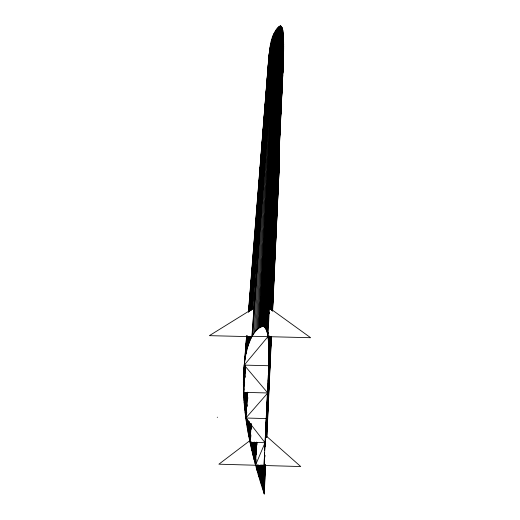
<?xml version="1.0" encoding="UTF-8"?>
<svg xmlns="http://www.w3.org/2000/svg" width="520" height="520" viewBox="0 0 520 520"><rect width="100%" height="100%" fill="white"/><g stroke="black" fill="none" stroke-linecap="round" stroke-linejoin="round"><path stroke-width="0.78" d="M264.368 492.908L263.822 476.729L264.543 452.524M268.125 385.645C268.684 372.794 269.256 359.918 268.801 347.048C267.943 340.385 268.99 332.092 264.212 326.736C260.761 325.598 257.673 329.095 255.535 331.305C248.17 340.568 245.843 352.644 244.348 364.098C240.188 408.259 250.633 452.283 264.251 494L264.329 492.434M272.617 310.98L279.312 164.613L279.364 143.585M282.854 72.969C283.348 61.23 283.966 49.471 283.491 37.72C282.672 34.164 283.992 28.216 280.469 26C268.495 34.294 269.887 53.378 268.144 66.404M267.963 72.748L268.06 68.516L267.742 72.559M279.513 139.087L279.753 133.237M263.998 487.116L265.012 465.244M266.325 436.891L270.978 336.44M272.181 310.518L279.168 159.835M264.089 489.125L265.213 464.802M266.481 437.242L271.122 336.726M272.317 310.784L279.201 161.636M263.998 492.928L264.673 478.316M264.933 472.635L265.194 466.954M266.578 436.93L266.728 433.68M267.026 427.187L267.248 422.318M267.547 415.831L267.813 410.15M268.073 404.469L268.333 398.788M268.593 393.107L268.86 387.426M269.081 382.558L269.38 376.064M269.607 371.196L269.906 364.702M270.127 359.834L270.387 354.153M270.615 349.284L270.913 342.791M271.135 337.922L271.213 336.297M272.409 310.329L279.312 164.613M264.212 491.075L265.408 465.114M266.708 436.728L271.291 336.96M272.48 311.006L279.26 163.384M264.251 494L265.584 464.848M266.844 437.313L271.447 336.635M268.944 352.638L269.724 336.434M271.011 309.706L283.667 46.443M268.97 355.433L269.861 336.817M271.18 309.296L283.654 48.652M268.964 358.228L270.01 336.336M271.284 309.569L283.627 50.876M264.03 465.491L266.318 415.35M266.519 413.615L266.864 404.482M267.02 403.084L267.351 393.627M267.56 391.742L267.703 386.328M268.053 381.212L268.268 375.297M268.593 369.876L268.808 363.935M268.938 361.023L270.094 336.713M271.369 309.972L283.582 53.099M262.945 489.216L264.108 464.88M264.459 457.581L264.635 454.876M265.025 446.765L265.207 444.1M265.519 436.209L267.839 386.224M268.041 384.209L268.444 375.317M268.58 372.866L270.303 336.349M271.525 309.803L283.53 55.322M263.842 474.598L264.297 464.874M264.641 457.574L264.758 455.143M265.181 446.225L265.258 444.6M265.675 435.682L270.355 336.466M271.642 309.946L283.394 59.761M263.822 478.835L264.472 465.069M264.739 457.256L264.927 455.351M265.239 446.706L265.46 444.009M265.733 436.156L270.439 336.362M271.739 310.369L283.049 68.588M263.835 480.928L264.563 465.53M265.928 436.351L270.601 336.661M271.856 309.913L279.149 154.297M263.517 491.14L264.706 465.166M266.032 436.781L270.692 337.019M271.94 310.258L279.142 156.156M263.926 485.075L264.869 464.782M266.188 436.378L270.836 336.55M272.044 310.583L279.149 158.002M268.469 341.556L268.749 335.881M270.114 308.334L283.491 37.72M261.664 485.166L262.659 464.932M268.658 344.272L269.055 336.18M270.368 309.459L283.582 39.852M268.801 347.048L269.315 336.499M270.654 308.919L283.634 42.029M268.892 349.843L269.555 336.057M270.849 309.309L283.66 44.233M262.32 487.207L263.374 465.341M280.026 127.302L280.325 121.303M282.75 75.153L282.1 88.088M264.654 450.236L267.995 388.317M267.501 334.165L282.997 31.954M260.293 480.987L261.118 464.776M283.205 33.709L267.923 336.661L244.238 365.105L267.767 392.971L245.869 418.022L265.038 442.715L255.476 465.244L256.802 442.215M260.981 483.087L261.872 465.244M268.216 338.923L268.339 336.492M268.457 334.061L268.541 332.436M269.471 313.788L269.555 312.163M269.718 308.919L283.368 35.666M258.934 476.775L259.532 465.419M266.682 330.889L282.548 29.419M267.092 332.319L282.776 30.53M259.61 478.881L260.325 465.114M280.534 117.26L280.858 111.13M282.061 88.797L281.567 97.974M257.608 472.537L258.005 465.25M265.551 328.263L281.911 27.398M265.902 328.926L282.113 27.905M258.264 474.663L258.784 464.932M266.286 329.784L282.328 28.568M281.079 107.01L281.444 100.263M256.334 468.273L256.516 465.029M264.212 326.736L281.144 26.228M264.57 326.989L281.353 26.422M256.964 470.412L257.276 464.744M264.901 327.32L281.541 26.676M265.226 327.736L281.73 26.995M255.125 463.97L256.386 442.117M263.042 326.423L280.469 26M263.432 326.456L280.696 26.02M255.859 463.697L256.087 459.647M256.367 454.786L256.601 450.736M256.919 445.068L257.062 442.637M263.829 326.553L280.923 26.091M261.749 326.644L279.708 26.182M253.975 459.609L254.989 442.598M262.21 326.521L279.981 26.085M254.54 461.799L255.684 442.338M262.646 326.45L280.235 26.02M252.876 455.182L253.669 442.215M260.702 327.061L279.091 26.52M253.416 457.405L254.345 442.026M261.248 326.82L279.409 26.325M259.376 327.808L278.304 27.105M251.823 450.691L252.33 442.598M260.078 327.379L278.72 26.773M252.343 452.946L253 442.416M250.822 446.147L251.082 442.104M258.577 328.367L277.829 27.553M251.316 448.428L251.726 441.942M249.399 439.231L250.425 423.859M256.666 330.064L276.686 28.88M249.86 441.551L251.036 423.735M251.238 423.657L250.016 442.293L265.038 442.715M257.673 329.108L277.29 28.132M250.335 443.859L250.439 442.234M250.757 437.372L250.913 434.941M251.284 429.267L251.44 426.829M248.514 434.551L249.392 421.603M255.535 331.305L276.01 29.861M248.95 436.897L249.88 423.124M254.312 332.859L275.275 31.083M247.676 429.819L248.294 420.914M248.086 432.192L248.814 421.655M246.525 422.63L246.811 418.587M253.078 334.685L274.528 32.513M246.896 425.041L247.292 419.374M247.28 427.44L247.786 420.16M245.837 417.775L247.656 392.697M247.748 392.132L245.869 418.022L266.377 418.581M273.806 34.099L251.901 336.7L209.378 335.654L253.975 307.983M273.956 33.761L252.148 336.271L310.622 337.714L269.373 307.918M246.175 420.212L246.292 418.594M246.636 413.731L246.753 412.113M247.162 406.438L247.28 404.82M247.689 399.152L247.806 397.534M249.775 341.185L250.139 336.329M252.135 309.615L272.486 37.629M244.927 410.391L246.253 392.574M245.213 412.867L246.708 392.639M250.79 338.884L250.972 336.459M252.993 308.978L273.124 35.815M245.518 415.331L247.175 392.646M243.997 400.381L244.614 392.281M244.198 402.903L244.998 392.385M248.853 343.571L249.405 336.297M251.368 310.421L271.908 39.514M244.419 405.412L245.394 392.45M244.667 407.907L245.817 392.535M243.438 390.182L245.343 365.904M246.617 351.072L247.754 336.518M249.711 311.454L270.478 45.441M245.603 365.657L243.522 392.334L267.767 392.971M243.542 392.75L245.615 366.074M243.666 395.304L244.166 388.83M244.478 384.781L244.667 382.35M245.044 377.494L245.167 375.875M245.486 371.826L245.674 369.395M247.28 348.53L248.222 336.388M250.224 310.492L270.907 43.427M243.815 397.852L244.25 392.191M248.02 346.028L248.768 336.303M250.757 310.382L271.382 41.451M243.51 374.595L246.603 335.777M248.43 312.117L268.918 55.829M243.412 377.215L244.634 361.835M244.68 361.472L246.694 335.933M248.612 312.072L269.159 53.729M243.347 379.828L244.634 363.656M245.018 358.8L245.213 356.375M245.466 353.138L245.726 349.908M246.044 345.865L246.239 343.441M246.493 340.204L246.753 336.966M249.125 307.053L249.321 304.629M249.639 300.586L249.834 298.155M250.153 294.112L250.413 290.882M250.666 287.644L250.926 284.414M251.18 281.177L251.44 277.94M251.693 274.709L251.953 271.472M252.207 268.242L252.467 265.005M252.72 261.768L252.98 258.538M253.233 255.3L253.494 252.07M253.747 248.833L254.007 245.596M254.261 242.365L254.52 239.129M254.839 235.086L255.034 232.661M255.288 229.431L255.606 225.388M255.866 222.15L256.12 218.914M256.38 215.683L256.633 212.446M256.893 209.216L257.147 205.978M257.406 202.742L257.66 199.511M257.92 196.274L258.173 193.044M258.433 189.806L258.687 186.569M258.947 183.339L259.2 180.102M259.461 176.872L259.714 173.635M259.974 170.397L260.228 167.167M260.488 163.93L260.806 159.887M261.001 157.463L261.32 153.419M261.514 150.995L261.833 146.952M262.028 144.528L262.346 140.484M262.542 138.06L262.86 134.017M263.055 131.586L263.374 127.543M263.569 125.119L263.887 121.076M264.082 118.651L264.401 114.608M264.661 111.371L264.914 108.141M265.174 104.903L265.428 101.673M265.688 98.436L266.006 94.393M266.201 91.969L266.519 87.926M266.714 85.501L267.033 81.458M267.228 79.034L267.547 74.991M245.069 358.852L246.864 336.213M248.853 311.149L269.438 51.636M243.321 382.428L244.667 365.424M252.363 268.236L252.486 266.617M252.876 261.762L253 260.143M253.383 255.281L253.513 253.663M253.897 248.8L254.026 247.182M254.41 242.327L254.54 240.702M255.437 229.365L255.567 227.747M256.464 216.411L256.594 214.786M257.043 209.118L257.166 207.5M257.491 203.45L257.68 201.019M258.063 196.164L258.193 194.545M258.577 189.683L258.707 188.065M259.09 183.203L259.22 181.584M259.603 176.728L259.733 175.103M260.117 170.248L260.247 168.63M260.631 163.767L260.761 162.149M261.144 157.287L261.267 155.669M261.658 150.813L261.846 148.382M262.171 144.333L262.36 141.901M262.678 137.852L262.873 135.421M263.192 131.372L263.387 128.947M263.705 124.898L263.9 122.466M264.219 118.417L264.413 115.986M264.732 111.937L264.927 109.505M265.245 105.456L265.44 103.031M265.824 98.169L265.947 96.551M266.272 92.502L266.526 89.265M266.844 85.215L267.039 82.784M267.293 79.541L267.553 76.303M267.872 72.254L268.002 70.636M243.328 385.021L244.862 365.606M245.518 356.239L247.117 336.011M249.1 310.928L269.744 49.55M243.373 387.608L245.147 364.981M246.031 353.646L247.436 335.829M249.347 311.532L270.088 47.489M249.542 440.895L218.888 464.191L300.729 466.55L265.467 435.299M244.238 365.105L268.853 365.736M217.263 417.241L217.594 417.248"/></g></svg>
